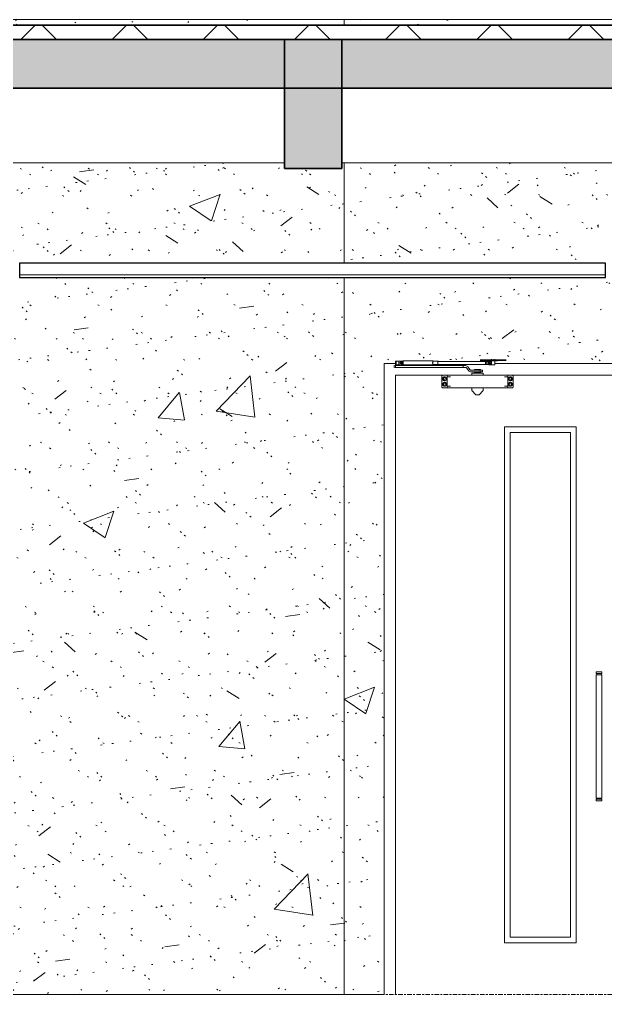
# Model space of a CAD drawing. Header units: millimetres. Extents: x 1240 to 198004, y -7796 to 35300.
# Drawn here: x 159641 to 161686, y 19200 to 22600 of the extents above; entities that cross this region are included whole.
import ezdxf

# ---------------------------------------------------------------- set-up
doc = ezdxf.new("R2010")
doc.units = ezdxf.units.MM
doc.linetypes.add('Centre', pattern=[31.75, 6.35, -4.7625, 15.875, -4.7625])
for name, color, linetype, lineweight in [('0-2', 50, 'Continuous', 5), ('A-CLNG', 13, 'Continuous', 9), ('A-CLNG-1', 13, 'Continuous', 25), ('A-CLNG-PATT-1', 13, 'Continuous', 9), ('A-DOOR', 31, 'Continuous', 9), ('A-DOOR-FRAM', 31, 'Continuous', 9), ('A-FLOR-1', 10, 'Continuous', 35), ('A-FLOR-3', 192, 'Continuous', 35), ('A-FLOR-LEVL-2', 51, 'Centre', 9), ('A-FLOR-PATT-1', 7, 'Continuous', 9), ('A-FLOR-PATT-3', 8, 'Continuous', 9), ('A-WALL-PATT-4', 111, 'Continuous', 9), ('I-WALL', 2, 'Continuous', 9), ('S-BEAM-1', 12, 'Continuous', 5), ('S-BEAM-2', 10, 'Continuous', 35), ('S-BEAM-3', 7, 'Continuous', 9)]:
    doc.layers.add(name, color=color, linetype=linetype, lineweight=lineweight)
pattern_1 = [(50, (196301.1, 0), (1093.104, -95.634), [114.3, -1257.3]), (355, (196301.1, 0), (-211.457, 1146.34), [91.44, -1005.84]), (100.451, (196392.2, -8), (881.656, 1050.7), [97.14, -1068.54]), (46.184, (196301.1, 304.8), (1626.475, -252.257), [171.45, -1885.95]), (96.636, (196436.6, 283.8), (1424.416, 1484.565), [145.71, -1602.81]), (351.184, (196301.1, 304.8), (1424.43, 1484.55), [137.16, -1508.76]), (21, (196453.5, 228.6), (909.686, -613.591), [114.3, -1257.3]), (326, (196453.5, 228.6), (370.812, 1105.13), [91.44, -1005.84]), (71.451, (196529.3, 177.5), (1280.503, 491.528), [97.14, -1068.54]), (37.5, (196301.1, 0), (18.5313, 507.3303), [50.292, -943.356, 50.292, -970.788, -1009.65]), (37.5, (196301.1, 0), (18.5313, 507.3303), [-2014.728, 50.292, -959.358]), (7.5, (196301.1, 0), (400.918, 601.0836), [50.292, -531.876, 50.292, -920.496, -384.81]), (7.5, (196301.1, 0), (400.918, 601.0836), [-1552.956, 50.292, -334.518]), (327.5, (195961.25, 0), (813.545, -34.3737), [50.292, -330.708, 50.292, -1138.428, -1577.34]), (327.5, (195961.25, 0), (813.545, -34.3737), [-1569.72, 50.292, -1527.048]), (317.5, (195808.85, 0), (888.775, 152.56), [50.292, -445.008, 50.292, -739.14, -1120.14]), (317.5, (195808.85, 0), (888.775, 152.56), [-1284.732, 50.292, -1069.848])]
pattern_2 = [(37.5, (196301.1, 0), (-4.79953, 146.8239), [5.029, -110.795, 5.029, -124.511, -123.825]), (37.5, (196301.1, 0), (-4.79953, 146.8239), [-245.364, 5.029, -118.796]), (7.5, (196301.1, 0), (134.8574, 215.0472), [5.029, -57.455, 5.029, -99.365, -40.005]), (7.5, (196301.1, 0), (134.8574, 215.0472), [-166.878, 5.029, -34.976]), (327.5, (196207.37, 0), (237.29776, 0.4316), [5.029, -33.071, 5.029, -132.131, -179.07]), (327.5, (196207.37, 0), (237.29776, 0.4316), [-175.26, 5.029, -174.041]), (317.5, (196207.37, 0), (229.0671, 66.8792), [5.029, -14.021, 5.029, -84.887, -102.87]), (317.5, (196207.37, 0), (229.0671, 66.8792), [-108.966, 5.029, -97.841])]

# ---------------------------------------------------------------- blocks, each defined once
blk = doc.blocks.new('NCV_TKTC_KET CAU_rvt-2-TKCS_MẶT ĐỨNG NỘI KHU 2')
at = {"layer": 'A-FLOR-PATT-1'}
blk.add_hatch(color=256, dxfattribs=at).paths.add_polyline_path([(-26936.9, 22360), (-26936.9, 22530), (-45737.4, 22530), (-45737.4, 22360), (-27379.4, 22360)])
at = {"layer": 'S-BEAM-1'}
blk.add_hatch(color=256, dxfattribs=at).paths.add_polyline_path([(-35696.6, 22080), (-35535.3, 22080), (-35535.3, 22530), (-35735.3, 22530), (-35735.3, 22080)])
at = {"layer": 'A-FLOR-1'}
for p, q in [((-26936.9, 22530), (-45737.4, 22530)), ((-45737.4, 22360), (-26936.9, 22360))]:
    blk.add_line(p, q, dxfattribs=at)
at = {"layer": 'S-BEAM-2'}
for p, q in [((-35535.3, 22530), (-35735.3, 22530)), ((-35735.3, 22530), (-35735.3, 22080)), ((-35535.3, 22080), (-35535.3, 22530)), ((-35735.3, 22080), (-35535.3, 22080))]:
    blk.add_line(p, q, dxfattribs=at)
at = {"layer": 'S-BEAM-3'}
for p, q in [((-35735.3, 22100), (-39934.9, 22100)), ((-33535.3, 22100), (-35535.3, 22100))]:
    blk.add_line(p, q, dxfattribs=at)
blk = doc.blocks.new('FD_07 - FD_07-1700x2200-CỬA ĐI 2 CÁNH-V481-TKCS_MẶT ĐỨNG NỘI KHU 2')
at = {"layer": 'A-DOOR'}
h = blk.add_hatch(dxfattribs=at)
h.set_pattern_fill('FP_36', color=256, style=0, pattern_type=2)
h.set_pattern_definition([(63.435, (1790.26, 104.33), (-0.001, 1524.001), [532.463, -2875.304]), (63.435, (266.26, 104.33), (-0.001, 1524.001), [532.463, -2875.304]), (63.435, (2519.8, 398.8), (-0.001, 1524.001), [532.463, -2875.304]), (63.435, (995.8, 398.8), (-0.001, 1524.001), [532.463, -2875.304]), (63.435, (2409.4, 294.83), (-0.001, 1524.001), [532.463, -2875.304]), (63.435, (885.4, 294.83), (-0.001, 1524.001), [532.463, -2875.304]), (63.435, (2296.8, 890.1), (-0.001, 1524.001), [258.8, -3148.965]), (63.435, (772.8, 890.1), (-0.001, 1524.001), [258.8, -3148.965]), (63.435, (2223.2, 797.95), (-0.001, 1524.001), [532.463, -2875.304]), (63.435, (699.2, 797.95), (-0.001, 1524.001), [532.463, -2875.304]), (63.435, (2236.2, 864.1), (-0.001, 1524.001), [532.463, -2875.304]), (63.435, (712.2, 864.1), (-0.001, 1524.001), [532.463, -2875.304]), (63.435, (1621.35, 573.94), (-0.001, 1524.001), [532.463, -2875.304]), (63.435, (97.35, 573.94), (-0.001, 1524.001), [532.463, -2875.304]), (63.435, (1634.34, 651.9), (-0.001, 1524.001), [532.463, -2875.304]), (63.435, (110.34, 651.9), (-0.001, 1524.001), [532.463, -2875.304]), (63.435, (1637.84, 708.1), (-0.001, 1524.001), [532.463, -2875.304]), (63.435, (113.84, 708.1), (-0.001, 1524.001), [532.463, -2875.304])])
h.paths.add_polyline_path([(-34947.4, 19400), (-34737.4, 19400), (-34737.4, 21160), (-34947.4, 21160), (-34947.4, 19522.9)])
for p, q in [((-35352, 21393), (-35352, 21387)), ((-35349.5, 21393), (-35347.4, 21393)), ((-35347.4, 21387), (-35349.5, 21387)), ((-35348, 21409), (-35348, 21396)), ((-35347.4, 21409), (-35335.8, 21409)), ((-35335.8, 21396), (-35347.4, 21396)), ((-35347.4, 21393), (-35111.9, 21393)), ((-35347.4, 21387), (-35347.4, 21393)), ((-35111.9, 21387), (-35347.4, 21387)), ((-35345.5, 21409), (-35345.5, 21393)), ((-35344.3, 21396), (-35344.3, 21393)), ((-35335.8, 21409), (-35328.7, 21409)), ((-35335.8, 21396), (-35335.8, 21409)), ((-35328.7, 21396), (-35335.8, 21396)), ((-35335.7, 21393), (-35335.7, 21396.2)), ((-35334.5, 21393), (-35334.5, 21396)), ((-35328.7, 21409), (-35328.2, 21409)), ((-35328.7, 21409), (-35321.8, 21409)), ((-35328.2, 21396), (-35328.7, 21396)), ((-35321.8, 21396), (-35328.7, 21396)), ((-35321.8, 21396), (-35321.8, 21409)), ((-35321.8, 21408.6), (-35321.8, 21396.4)), ((-35321.8, 21396.4), (-35321.8, 21408.6)), ((-35216.3, 21409.5), (-35321, 21409.5)), ((-35321, 21395.5), (-35216.3, 21395.5)), ((-35198.9, 21408.5), (-35216.3, 21408.5)), ((-35216.3, 21396.5), (-35198.9, 21396.5)), ((-35012.5, 21407.5), (-35198.9, 21407.5)), ((-35198.9, 21397.5), (-35012.5, 21397.5)), ((-35103.5, 21393), (-35111.9, 21393)), ((-35111.9, 21393), (-35111.9, 21387)), ((-35111.9, 21387), (-35103.5, 21387)), ((-35103.5, 21393), (-35103.5, 21393)), ((-35087.9, 21379.6), (-35093.7, 21387.9)), ((-35052, 21413.5), (-35051.6, 21413.5)), ((-35052, 21410.5), (-35051.6, 21410.5)), ((-35051.6, 21413.5), (-35032.3, 21413.5)), ((-35051.6, 21410.5), (-35032.3, 21410.5)), ((-35032.3, 21413.5), (-35032, 21413.5)), ((-35032.3, 21410.5), (-35032, 21410.5)), ((-35031.9, 21413.5), (-35026.7, 21413.5)), ((-35031.9, 21410.5), (-35026.7, 21410.5)), ((-35031, 21406.5), (-35024.1, 21406.5)), ((-35031, 21406.5), (-35031, 21398.5)), ((-35024.1, 21398.5), (-35031, 21398.5)), ((-35026.7, 21413.5), (-35025.6, 21413.5)), ((-35026.7, 21410.5), (-35025.6, 21410.5)), ((-35025.6, 21413.5), (-35009.1, 21413.5)), ((-35025.6, 21410.5), (-35009.1, 21410.5)), ((-35024.1, 21406.5), (-35022.9, 21406.5)), ((-35022.9, 21398.5), (-35024.1, 21398.5)), ((-35022.9, 21406.5), (-35018.2, 21406.5)), ((-35018.2, 21398.5), (-35022.9, 21398.5)), ((-35021.3, 21406.5), (-35022.5, 21406.5)), ((-35022.5, 21398.5), (-35021.3, 21398.5)), ((-35022, 21409.5), (-35020, 21409.5)), ((-35020, 21409.5), (-35022, 21409.5)), ((-35018.2, 21406.5), (-35021.3, 21406.5)), ((-35021.3, 21398.5), (-35018.2, 21398.5)), ((-35017.9, 21409.5), (-35020, 21409.5)), ((-35017.9, 21409.5), (-35012.2, 21409.5)), ((-35012.2, 21395.5), (-35017.9, 21395.5)), ((-35016.5, 21403.9), (-35016.5, 21405.8)), ((-35016.5, 21399.2), (-35016.5, 21401)), ((-35013.5, 21409.5), (-35013.5, 21395.5)), ((-35013, 21415.3), (-35013, 21413.5)), ((-35012.2, 21409.5), (-35000.7, 21409.5)), ((-35012.2, 21395.5), (-35012.2, 21409.5)), ((-35000.7, 21395.5), (-35012.2, 21395.5)), ((-35012, 21410.5), (-35012, 21409.5)), ((-35007, 21413.5), (-35009.5, 21413.5)), ((-35009.5, 21413.5), (-35007, 21413.5)), ((-35007, 21410.5), (-35009.5, 21410.5)), ((-35009.5, 21410.5), (-35007, 21410.5)), ((-35007, 21410.5), (-35009.5, 21410.5)), ((-35009.5, 21410.5), (-35007, 21410.5)), ((-35009.1, 21413.5), (-35004.8, 21413.5)), ((-35009.1, 21413.5), (-35004.8, 21413.5)), ((-35004.8, 21412.5), (-35009.1, 21412.5)), ((-35009.1, 21410.5), (-35004.8, 21410.5)), ((-35009.1, 21410.5), (-35004.8, 21410.5)), ((-35007, 21413.5), (-35008.5, 21413.5)), ((-35008.5, 21413.5), (-35007, 21413.5)), ((-35007, 21415.3), (-35007, 21415.3)), ((-35007, 21415.3), (-35007, 21415.3)), ((-35007, 21413.5), (-35004.5, 21413.5)), ((-35004.5, 21413.5), (-35007, 21413.5)), ((-35007, 21413.5), (-35005.4, 21413.5)), ((-35005.4, 21413.5), (-35007, 21413.5)), ((-35007, 21410.5), (-35004.5, 21410.5)), ((-35004.5, 21410.5), (-35007, 21410.5)), ((-35007, 21410.5), (-35004.5, 21410.5)), ((-35004.5, 21410.5), (-35007, 21410.5)), ((-35004.8, 21413.5), (-34988.4, 21413.5)), ((-35004.8, 21410.5), (-34988.4, 21410.5)), ((-35002.2, 21395.5), (-35000.5, 21395.5)), ((-35002, 21409.5), (-35002, 21410.5)), ((-34994, 21409.5), (-35001.3, 21409.5)), ((-35001, 21413.5), (-35001, 21415.3)), ((-35000.7, 21409.5), (-35001, 21409.5)), ((-35000.5, 21395.5), (-35000.7, 21395.5)), ((-35000.5, 21395.5), (-35000.5, 21409.5)), ((-34994, 21409.5), (-34992, 21409.5)), ((-34992, 21409.5), (-34994, 21409.5)), ((-34988.4, 21413.5), (-34987.2, 21413.5)), ((-34988.4, 21410.5), (-34987.2, 21410.5)), ((-34987.2, 21413.5), (-34982, 21413.5)), ((-34987.2, 21410.5), (-34982, 21410.5)), ((-34981.9, 21413.5), (-34981.6, 21413.5)), ((-34981.9, 21410.5), (-34981.6, 21410.5)), ((-34981.6, 21413.5), (-34962.4, 21413.5)), ((-34981.6, 21410.5), (-34962.4, 21410.5)), ((-34962.4, 21413.5), (-34962, 21413.5)), ((-34962.4, 21410.5), (-34962, 21410.5)), ((-35347.4, 21360), (-35347.4, 19200)), ((-35182.6, 21360), (-35347.4, 21360)), ((-35185.6, 21318), (-35185.6, 21357)), ((-35182.6, 21360), (-35170.3, 21360)), ((-35167.6, 21360), (-35170.3, 21360)), ((-35170.3, 21360), (-35168.4, 21360)), ((-35167.9, 21360), (-35167.7, 21360)), ((-34955.6, 21360), (-35167.6, 21360)), ((-35167.6, 21360), (-35167.6, 21359.7)), ((-35167.6, 21359.7), (-35167.6, 21351.1)), ((-35155.6, 21354), (-35167.6, 21354)), ((-35098.6, 21384.4), (-35092.8, 21376.1)), ((-35052.6, 21377), (-35083, 21377)), ((-35083, 21371), (-35052.6, 21371)), ((-35081.1, 21367), (-35081.1, 21360)), ((-35080.5, 21367), (-35081.1, 21367)), ((-35081.1, 21367), (-35042.7, 21367)), ((-35071.6, 21379), (-35068.9, 21379)), ((-35071.6, 21379), (-35071.6, 21377)), ((-35071.6, 21371), (-35071.6, 21369)), ((-35070.3, 21369), (-35071.6, 21369)), ((-35070.6, 21369), (-35070.6, 21367)), ((-35070.3, 21369), (-35070.6, 21369)), ((-35070.6, 21369), (-35070.3, 21369)), ((-35063.9, 21369), (-35070.3, 21369)), ((-35070.3, 21369), (-35067.9, 21369)), ((-35068.9, 21369), (-35070.3, 21369)), ((-35068.9, 21379), (-35058.9, 21379)), ((-35068.9, 21377), (-35068.9, 21379)), ((-35068.9, 21369), (-35068.9, 21371)), ((-35063.9, 21369), (-35068.9, 21369)), ((-35067.9, 21369), (-35059.2, 21369)), ((-35056.8, 21369), (-35063.9, 21369)), ((-35058.9, 21369), (-35063.9, 21369)), ((-35059.2, 21369), (-35056.8, 21369)), ((-35058.9, 21379), (-35051.5, 21379)), ((-35058.9, 21377), (-35058.9, 21379)), ((-35058.9, 21369), (-35058.9, 21371)), ((-35055.2, 21369), (-35058.9, 21369)), ((-35051.5, 21369), (-35055.2, 21369)), ((-35052.9, 21369), (-35053.8, 21369)), ((-35053.8, 21369), (-35052.9, 21369)), ((-35052.9, 21369), (-35052.6, 21369)), ((-35052.6, 21369), (-35052.9, 21369)), ((-35052.6, 21371), (-35052.6, 21377)), ((-35052.6, 21377), (-35044.1, 21377)), ((-35044.1, 21371), (-35052.6, 21371)), ((-35052.6, 21367), (-35052.6, 21369)), ((-35051.5, 21377), (-35051.5, 21379)), ((-35051.5, 21369), (-35051.5, 21371)), ((-35044.1, 21377), (-35046.4, 21377)), ((-35046.4, 21371), (-35044.1, 21371)), ((-35044.1, 21371), (-35044.1, 21377)), ((-35042.7, 21367), (-35042, 21367)), ((-35042, 21367), (-35042.7, 21367)), ((-35042, 21360), (-35042, 21367)), ((-34955.6, 21354), (-34967.6, 21354)), ((-34952.8, 21360), (-34955.6, 21360)), ((-34955.6, 21359.7), (-34955.6, 21360)), ((-34955.6, 21351.1), (-34955.6, 21359.7)), ((-34955.5, 21360), (-34955.2, 21360)), ((-34954.8, 21360), (-34952.8, 21360)), ((-34952.8, 21360), (-34940.6, 21360)), ((-34537.4, 21360), (-34940.6, 21360)), ((-34937.6, 21357), (-34937.6, 21318)), ((-35167.6, 21351.1), (-35167.6, 21349.3)), ((-35167.6, 21349.3), (-35167.6, 21325.7)), ((-35167.6, 21325.7), (-35167.6, 21323.9)), ((-35167.6, 21323.9), (-35167.6, 21315.3)), ((-35167.6, 21321), (-35155.6, 21321)), ((-34967.6, 21321), (-34955.6, 21321)), ((-34955.6, 21349.3), (-34955.6, 21351.1)), ((-34955.6, 21325.7), (-34955.6, 21349.3)), ((-34955.6, 21323.9), (-34955.6, 21325.7)), ((-34955.6, 21315.3), (-34955.6, 21323.9)), ((-35170.3, 21315), (-35182.6, 21315)), ((-35168.4, 21315), (-35170.3, 21315)), ((-35167.7, 21315), (-35167.9, 21315)), ((-35167.6, 21315.3), (-35167.6, 21315)), ((-35167.6, 21315), (-34955.6, 21315)), ((-35081.1, 21315), (-35081.1, 21307.4)), ((-35080.8, 21306.7), (-35067.9, 21291.3)), ((-35061.6, 21291), (-35061.6, 21291)), ((-35061.6, 21291), (-35061.6, 21291)), ((-35055.3, 21291.3), (-35042.3, 21306.7)), ((-35042.1, 21307.4), (-35042.1, 21315)), ((-34955.6, 21315), (-34955.6, 21315.3)), ((-34955.2, 21315), (-34955.5, 21315)), ((-34952.8, 21315), (-34954.8, 21315)), ((-34940.6, 21315), (-34952.8, 21315)), ((-34967.4, 19380), (-34967.4, 21180)), ((-34967.4, 21180), (-34717.4, 21180)), ((-34947.4, 21160), (-34947.4, 19400)), ((-34737.4, 21160), (-34947.4, 21160)), ((-34737.4, 19400), (-34737.4, 21160)), ((-34717.4, 19380), (-34717.4, 21180)), ((-34647.4, 20325), (-34647.4, 20319)), ((-34627.4, 20325), (-34647.4, 20325)), ((-34647.4, 20319), (-34627.4, 20319)), ((-34647.4, 20314.8), (-34647.4, 19885.2)), ((-34647.4, 20314.8), (-34627.4, 20314.8)), ((-34645.4, 20319), (-34645.4, 20314.8)), ((-34629.3, 20314.8), (-34629.3, 20319)), ((-34627.4, 20319), (-34627.4, 20325)), ((-34627.4, 19885.2), (-34627.4, 20314.8)), ((-34647.4, 19885.2), (-34627.4, 19885.2)), ((-34647.4, 19881), (-34647.4, 19875)), ((-34647.4, 19881), (-34627.4, 19881)), ((-34647.4, 19875), (-34627.4, 19875)), ((-34645.4, 19885.2), (-34645.4, 19881)), ((-34629.3, 19881), (-34629.3, 19885.2)), ((-34627.4, 19875), (-34627.4, 19881)), ((-34717.4, 19380), (-34967.4, 19380)), ((-34947.4, 19400), (-34737.4, 19400))]:
    blk.add_line(p, q, dxfattribs=at)
at = {"layer": 'A-DOOR', "flags": 128}
for points in [[(-35034.3, 21402.5), (-35034.2, 21403.3), (-35033.9, 21404), (-35033.4, 21404.7), (-35032.8, 21405.4), (-35032, 21406), (-35031, 21406.5)], [(-35031, 21398.5), (-35032, 21399), (-35032.8, 21399.6), (-35033.4, 21400.3), (-35033.9, 21401), (-35034.2, 21401.7), (-35034.3, 21402.5)], [(-35031.1, 21404.7), (-35031.4, 21404), (-35031.6, 21403.3), (-35031.7, 21402.5)], [(-35031.7, 21402.5), (-35031.6, 21401.7), (-35031.4, 21401), (-35031.1, 21400.3)], [(-35182.6, 21360), (-35183.2, 21359.9), (-35183.9, 21359.7), (-35184.5, 21359.3), (-35184.9, 21358.9), (-35185.3, 21358.3), (-35185.5, 21357.7), (-35185.6, 21357)], [(-34937.6, 21357), (-34937.7, 21357.7), (-34937.9, 21358.3), (-34938.2, 21358.9), (-34938.7, 21359.3), (-34939.3, 21359.7), (-34939.9, 21359.9), (-34940.6, 21360)], [(-35185.6, 21318), (-35185.5, 21317.3), (-35185.3, 21316.7), (-35184.9, 21316.1), (-35184.5, 21315.7), (-35183.9, 21315.3), (-35183.2, 21315.1), (-35182.6, 21315)], [(-34940.6, 21315), (-34939.9, 21315.1), (-34939.3, 21315.3), (-34938.7, 21315.7), (-34938.2, 21316.1), (-34937.9, 21316.7), (-34937.7, 21317.3), (-34937.6, 21318)], [(-35080.8, 21306.7), (-35080.8, 21306.7), (-35080.9, 21306.8), (-35080.9, 21306.8), (-35080.9, 21306.8), (-35080.9, 21306.9), (-35081, 21306.9), (-35081, 21307), (-35081, 21307), (-35081, 21307), (-35081, 21307.1), (-35081, 21307.1), (-35081.1, 21307.2), (-35081.1, 21307.2), (-35081.1, 21307.3), (-35081.1, 21307.3), (-35081.1, 21307.3), (-35081.1, 21307.4), (-35081.1, 21307.4)], [(-35067.2, 21291), (-35067.2, 21291), (-35067.2, 21291), (-35067.3, 21291), (-35067.3, 21291), (-35067.3, 21291), (-35067.4, 21291), (-35067.4, 21291), (-35067.4, 21291), (-35067.5, 21291.1), (-35067.5, 21291.1), (-35067.5, 21291.1), (-35067.6, 21291.1), (-35067.6, 21291.1), (-35067.6, 21291.1), (-35067.7, 21291.2), (-35067.7, 21291.2), (-35067.7, 21291.2), (-35067.8, 21291.2), (-35067.8, 21291.3), (-35067.8, 21291.3), (-35067.8, 21291.3), (-35067.9, 21291.3)], [(-35061.6, 21291), (-35061.8, 21291), (-35062, 21291), (-35062.2, 21291), (-35062.5, 21291), (-35062.7, 21291), (-35062.9, 21291), (-35063.1, 21291), (-35063.3, 21291), (-35063.5, 21291), (-35063.8, 21291), (-35064, 21291), (-35064.2, 21291), (-35064.4, 21291), (-35064.5, 21291), (-35064.7, 21291), (-35064.9, 21291), (-35065.1, 21291), (-35065.3, 21291), (-35065.4, 21291), (-35065.6, 21291), (-35065.7, 21291), (-35065.9, 21291), (-35066, 21291), (-35066.1, 21291), (-35066.3, 21291), (-35066.4, 21291), (-35066.5, 21291), (-35066.6, 21291), (-35066.7, 21291), (-35066.8, 21291), (-35066.9, 21291), (-35066.9, 21291), (-35067, 21291), (-35067, 21291), (-35067.1, 21291), (-35067.1, 21291), (-35067.1, 21291), (-35067.1, 21291), (-35067.2, 21291)], [(-35067.2, 21291), (-35067.2, 21291), (-35067.1, 21291), (-35067.1, 21291), (-35067.1, 21291), (-35067, 21291), (-35067, 21291), (-35066.9, 21291), (-35066.9, 21291), (-35066.8, 21291), (-35066.7, 21291), (-35066.6, 21291), (-35066.5, 21291), (-35066.4, 21291), (-35066.3, 21291), (-35066.2, 21291), (-35066.1, 21291), (-35065.9, 21291), (-35065.8, 21291), (-35065.6, 21291), (-35065.5, 21291), (-35065.3, 21291), (-35065.1, 21291), (-35065, 21291), (-35064.8, 21291), (-35064.6, 21291), (-35064.4, 21291), (-35064.2, 21291), (-35064, 21291), (-35063.8, 21291), (-35063.6, 21291), (-35063.4, 21291), (-35063.2, 21291), (-35063, 21291), (-35062.7, 21291), (-35062.5, 21291), (-35062.3, 21291), (-35062.1, 21291), (-35061.9, 21291), (-35061.6, 21291), (-35061.6, 21291)], [(-35061.6, 21291), (-35061.4, 21291), (-35061.1, 21291), (-35060.9, 21291), (-35060.7, 21291), (-35060.5, 21291), (-35060.3, 21291), (-35060, 21291), (-35059.8, 21291), (-35059.6, 21291), (-35059.4, 21291), (-35059.2, 21291), (-35059, 21291), (-35058.8, 21291), (-35058.6, 21291), (-35058.4, 21291), (-35058.3, 21291), (-35058.1, 21291), (-35057.9, 21291), (-35057.7, 21291), (-35057.6, 21291), (-35057.4, 21291), (-35057.3, 21291), (-35057.1, 21291), (-35057, 21291), (-35056.9, 21291), (-35056.8, 21291), (-35056.7, 21291), (-35056.6, 21291), (-35056.5, 21291), (-35056.4, 21291), (-35056.3, 21291), (-35056.2, 21291), (-35056.2, 21291), (-35056.1, 21291), (-35056.1, 21291), (-35056.1, 21291), (-35056, 21291), (-35056, 21291), (-35056, 21291)], [(-35056, 21291), (-35056, 21291), (-35056, 21291), (-35056, 21291), (-35056.1, 21291), (-35056.1, 21291), (-35056.2, 21291), (-35056.2, 21291), (-35056.3, 21291), (-35056.4, 21291), (-35056.4, 21291), (-35056.5, 21291), (-35056.6, 21291), (-35056.7, 21291), (-35056.9, 21291), (-35057, 21291), (-35057.1, 21291), (-35057.2, 21291), (-35057.4, 21291), (-35057.5, 21291), (-35057.7, 21291), (-35057.9, 21291), (-35058, 21291), (-35058.2, 21291), (-35058.4, 21291), (-35058.6, 21291), (-35058.8, 21291), (-35059, 21291), (-35059.2, 21291), (-35059.4, 21291), (-35059.6, 21291), (-35059.8, 21291), (-35060, 21291), (-35060.2, 21291), (-35060.4, 21291), (-35060.6, 21291), (-35060.9, 21291), (-35061.1, 21291), (-35061.3, 21291), (-35061.5, 21291), (-35061.6, 21291)], [(-35055.3, 21291.3), (-35055.3, 21291.3), (-35055.4, 21291.3), (-35055.4, 21291.2), (-35055.4, 21291.2), (-35055.4, 21291.2), (-35055.5, 21291.2), (-35055.5, 21291.2), (-35055.5, 21291.1), (-35055.6, 21291.1), (-35055.6, 21291.1), (-35055.6, 21291.1), (-35055.7, 21291.1), (-35055.7, 21291.1), (-35055.7, 21291), (-35055.8, 21291), (-35055.8, 21291), (-35055.8, 21291), (-35055.9, 21291), (-35055.9, 21291), (-35055.9, 21291), (-35056, 21291), (-35056, 21291)], [(-35042.1, 21307.4), (-35042.1, 21307.4), (-35042.1, 21307.3), (-35042.1, 21307.3), (-35042.1, 21307.2), (-35042.1, 21307.2), (-35042.1, 21307.1), (-35042.1, 21307.1), (-35042.1, 21307.1), (-35042.2, 21307), (-35042.2, 21307), (-35042.2, 21306.9), (-35042.2, 21306.9), (-35042.2, 21306.9), (-35042.3, 21306.8), (-35042.3, 21306.8), (-35042.3, 21306.7), (-35042.3, 21306.7), (-35042.3, 21306.7)]]:
    blk.add_lwpolyline(points, dxfattribs=at)
at = {"layer": 'A-DOOR'}
for centre, start, end in [((-35176.6, 21347), 0, 180), ((-35176.6, 21347), 180, 0), ((-35176.6, 21328), 0, 180), ((-35176.6, 21328), 180, 0), ((-34946.6, 21347), 0, 180), ((-34946.6, 21347), 180, 0), ((-34946.6, 21328), 0, 180), ((-34946.6, 21328), 180, 0)]:
    blk.add_arc(centre, 3.5, start, end, dxfattribs=at)
for centre, major_axis, ratio, start_param, end_param in [((-35329.9, 21402.5), (0, 2.5), 0.965835, 4.712389, 7.853982), ((-35329.9, 21402.5), (0, 2.5), 0.965835, 1.570796, 4.712389), ((-35329.4, 21402.5), (0, 2.5), 0.965835, 4.712389, 7.853982), ((-35329.3, 21402.5), (0, 2.5), 0.965835, 4.712389, 7.853982), ((-35329.4, 21402.5), (0, 2.5), 0.965835, 1.570796, 4.712389), ((-35329.3, 21402.5), (0, 2.5), 0.965835, 1.570796, 4.712389), ((-35327.6, 21402.5), (0, 2.5), 0.965835, 5.497787, 7.853982), ((-35327.6, 21402.5), (0, 2.5), 0.965835, 5.497787, 7.853982), ((-35327.6, 21402.5), (0, 2.5), 0.965835, 1.570796, 3.926991), ((-35327.6, 21402.5), (0, 2.5), 0.965835, 1.570796, 3.926991), ((-35327, 21402.5), (0, 2.5), 0.965835, 5.759587, 7.853982), ((-35327, 21402.5), (0, 2.5), 0.965835, 1.570796, 3.665191), ((-35330.6, 21402.5), (0, 6.79), 0.965835, 4.712389, 5.992125), ((-35330.6, 21402.5), (0, 6.79), 0.965835, 3.432653, 4.712389), ((-35330, 21402.5), (0, 6.79), 0.965835, 4.712389, 5.992125), ((-35330, 21402.5), (0, 6.79), 0.965835, 3.432653, 4.712389), ((-35321, 21402.5), (0, 7), 0.259156, 0, 0.50718), ((-35321, 21402.5), (0, 7), 0.259156, 2.634413, 3.141593), ((-35216.3, 21402.5), (0, 7), 0.259156, 0.261799, 1.570796), ((-35216.3, 21402.5), (0, 7), 0.259156, 1.570796, 2.879793), ((-35216.3, 21402.5), (0, 6), 0.259156, 5.759587, 7.853982), ((-35216.3, 21402.5), (0, 6), 0.259156, 1.570796, 3.665191), ((-35216.3, 21402.5), (0, 7), 0.259156, 5.497787, 6.52341), ((-35216.3, 21402.5), (0, 7), 0.259156, 2.901368, 3.926991), ((-35198.9, 21402.5), (0, 6), 0.259156, 5.759587, 7.853982), ((-35198.9, 21402.5), (0, 6), 0.259156, 1.570796, 3.665191), ((-35198.9, 21402.5), (0, 5), 0.259156, 0, 1.570796), ((-35198.9, 21402.5), (0, 5), 0.259156, 1.570796, 3.141593), ((-35103.5, 21381), (0, 12), 1, 5.323254, 6.283185), ((-35103.5, 21381), (0, 6), 1, 5.323254, 6.283185), ((-35017.9, 21402.5), (0, 7), 0.965835, 0, 1.570796), ((-35017.9, 21402.5), (0, 7), 0.965835, 1.570796, 3.141593), ((-35017.4, 21402.5), (0, 7), 0.965835, 0.261799, 1.570796), ((-35017.4, 21402.5), (0, 7), 0.965835, 1.570796, 2.879793), ((-35020.1, 21402.5), (0, 2.5), 0.965835, 4.712389, 7.853982), ((-35020.1, 21402.5), (0, 2.5), 0.965835, 1.570796, 4.712389), ((-35015.8, 21402.5), (0, 7), 0.965835, 0.523599, 1.308997), ((-35015.8, 21402.5), (0, 7), 0.965835, 1.832596, 2.617994), ((-35015.3, 21402.5), (0, 7), 0.965835, 0.523599, 1.570796), ((-35019.6, 21402.5), (0, 2.5), 0.965835, 5.759587, 7.853982), ((-35019.6, 21402.5), (0, 2.5), 0.965835, 5.759587, 7.853982), ((-35015.3, 21402.5), (0, 7), 0.965835, 1.570796, 2.617994), ((-35019.6, 21402.5), (0, 2.5), 0.965835, 1.570796, 3.665191), ((-35019.6, 21402.5), (0, 2.5), 0.965835, 1.570796, 3.665191), ((-35018, 21402.5), (0, 2.5), 0.965835, 0.261799, 1.570796), ((-35018, 21402.5), (0, 2.5), 0.965835, 0.261799, 1.570796), ((-35018, 21402.5), (0, 2.5), 0.965835, 1.570796, 2.879793), ((-35018, 21402.5), (0, 2.5), 0.965835, 1.570796, 2.879793), ((-35017.5, 21402.5), (0, 2.5), 0.965835, 0.523599, 1.570796), ((-35017.5, 21402.5), (0, 2.5), 0.965835, 1.570796, 2.617994), ((-35019.6, 21402.5), (0, 2.5), 0.965835, 5.235988, 5.497787), ((-35019.6, 21402.5), (0, 2.5), 0.965835, 5.235988, 5.497787), ((-35019.6, 21402.5), (0, 2.5), 0.965835, 3.926991, 4.18879), ((-35019.6, 21402.5), (0, 2.5), 0.965835, 3.926991, 4.18879), ((-35018, 21402.5), (0, 2.5), 0.965835, 5.759587, 6.021386), ((-35018, 21402.5), (0, 2.5), 0.965835, 5.759587, 6.021386), ((-35018, 21402.5), (0, 2.5), 0.965835, 3.403392, 3.665191), ((-35018, 21402.5), (0, 2.5), 0.965835, 3.403392, 3.665191), ((-35015.8, 21402.5), (0, 5), 0.259156, 1.110588, 1.340692), ((-35015.8, 21402.5), (0, 5), 0.259156, 1.8009, 2.031004), ((-35017.5, 21402.5), (0, 2.5), 0.965835, 5.759587, 6.021386), ((-35017.5, 21402.5), (0, 2.5), 0.965835, 3.403392, 3.665191), ((-35083, 21383), (0, 12), 1, 2.181662, 3.141593), ((-35083, 21383), (0, 6), 1, 2.181662, 3.141593)]:
    blk.add_ellipse(centre, major_axis=major_axis, ratio=ratio, start_param=start_param, end_param=end_param, dxfattribs=at)
for points, knots in [([(-35321.8, 21408.6), (-35321.8, 21408.5), (-35321.8, 21408.2), (-35321.8, 21407.8), (-35321.7, 21407.5), (-35321.6, 21407.3), (-35321.6, 21407), (-35321.5, 21406.8), (-35321.5, 21406.7), (-35321.4, 21406.5), (-35321.4, 21406.3), (-35321.3, 21406.1), (-35321.2, 21405.8), (-35321.2, 21405.6), (-35321.2, 21405.4), (-35321.1, 21405.3), (-35321.1, 21405), (-35321, 21404.8), (-35320.9, 21404.4), (-35320.9, 21404), (-35320.8, 21403.7), (-35320.8, 21403.2), (-35320.7, 21402.8), (-35320.7, 21402.5)], [0, 0, 0, 0, 0.1, 0.2, 0.25, 0.3, 0.35, 0.375, 0.4, 0.425, 0.45, 0.5, 0.55, 0.575, 0.6, 0.625, 0.65, 0.7, 0.75, 0.8, 0.85, 0.9, 1, 1, 1, 1]), ([(-35320.7, 21402.5), (-35320.7, 21402.2), (-35320.8, 21401.8), (-35320.8, 21401.3), (-35320.9, 21401), (-35320.9, 21400.6), (-35321, 21400.2), (-35321.1, 21400), (-35321.1, 21399.7), (-35321.2, 21399.6), (-35321.2, 21399.4), (-35321.2, 21399.2), (-35321.3, 21398.9), (-35321.4, 21398.7), (-35321.4, 21398.5), (-35321.5, 21398.3), (-35321.5, 21398.2), (-35321.6, 21398), (-35321.6, 21397.7), (-35321.7, 21397.5), (-35321.8, 21397.2), (-35321.8, 21396.8), (-35321.8, 21396.5), (-35321.8, 21396.4)], [0, 0, 0, 0, 0.1, 0.15, 0.2, 0.25, 0.3, 0.35, 0.375, 0.4, 0.425, 0.45, 0.5, 0.55, 0.575, 0.6, 0.625, 0.65, 0.7, 0.75, 0.8, 0.9, 1, 1, 1, 1]), ([(-35182.9, 21347), (-35182.9, 21348.2), (-35182.5, 21350), (-35180.9, 21351.9), (-35179.5, 21352.9), (-35177.8, 21353.5), (-35176, 21353.7), (-35174.2, 21353.4), (-35172.6, 21352.6), (-35171.2, 21351.4), (-35170.6, 21350.4), (-35170.3, 21349.9)], [0, 0, 0, 0, 0.2, 0.3, 0.4, 0.5, 0.6, 0.7, 0.8, 0.9, 1, 1, 1, 1]), ([(-34952.8, 21349.9), (-34952.3, 21351), (-34951.1, 21352.3), (-34948.9, 21353.4), (-34947.2, 21353.7), (-34945.4, 21353.5), (-34943.7, 21352.9), (-34942.2, 21351.9), (-34941.1, 21350.5), (-34940.4, 21348.8), (-34940.2, 21347.6), (-34940.2, 21347)], [0, 0, 0, 0, 0.2, 0.3, 0.4, 0.5, 0.6, 0.7, 0.8, 0.9, 1, 1, 1, 1]), ([(-35170.3, 21344.1), (-35170.9, 21343), (-35172.1, 21341.7), (-35174.2, 21340.6), (-35176, 21340.3), (-35177.8, 21340.5), (-35179.5, 21341.1), (-35180.9, 21342.1), (-35182.1, 21343.5), (-35182.8, 21345.2), (-35182.9, 21346.4), (-35182.9, 21347)], [0, 0, 0, 0, 0.2, 0.3, 0.4, 0.5, 0.6, 0.7, 0.8, 0.9, 1, 1, 1, 1]), ([(-35182.9, 21328), (-35182.9, 21329.2), (-35182.5, 21331), (-35180.9, 21332.9), (-35179.5, 21333.9), (-35177.8, 21334.5), (-35176, 21334.7), (-35174.2, 21334.4), (-35172.6, 21333.6), (-35171.2, 21332.4), (-35170.6, 21331.4), (-35170.3, 21330.9)], [0, 0, 0, 0, 0.2, 0.3, 0.4, 0.5, 0.6, 0.7, 0.8, 0.9, 1, 1, 1, 1]), ([(-35170.3, 21325.1), (-35170.9, 21324), (-35172.1, 21322.7), (-35174.2, 21321.6), (-35176, 21321.3), (-35177.8, 21321.5), (-35179.5, 21322.1), (-35180.9, 21323.1), (-35182.1, 21324.5), (-35182.8, 21326.2), (-35182.9, 21327.4), (-35182.9, 21328)], [0, 0, 0, 0, 0.2, 0.3, 0.4, 0.5, 0.6, 0.7, 0.8, 0.9, 1, 1, 1, 1]), ([(-34940.2, 21347), (-34940.2, 21345.8), (-34940.7, 21344), (-34942.2, 21342.1), (-34943.7, 21341.1), (-34945.4, 21340.5), (-34947.2, 21340.3), (-34948.9, 21340.6), (-34950.6, 21341.4), (-34951.9, 21342.6), (-34952.6, 21343.6), (-34952.8, 21344.1)], [0, 0, 0, 0, 0.2, 0.3, 0.4, 0.5, 0.6, 0.7, 0.8, 0.9, 1, 1, 1, 1]), ([(-34952.8, 21330.9), (-34952.3, 21332), (-34951.1, 21333.3), (-34948.9, 21334.4), (-34947.2, 21334.7), (-34945.4, 21334.5), (-34943.7, 21333.9), (-34942.2, 21332.9), (-34941.1, 21331.5), (-34940.4, 21329.8), (-34940.2, 21328.6), (-34940.2, 21328)], [0, 0, 0, 0, 0.2, 0.3, 0.4, 0.5, 0.6, 0.7, 0.8, 0.9, 1, 1, 1, 1]), ([(-34940.2, 21328), (-34940.2, 21326.8), (-34940.7, 21325), (-34942.2, 21323.1), (-34943.7, 21322.1), (-34945.4, 21321.5), (-34947.2, 21321.3), (-34948.9, 21321.6), (-34950.6, 21322.4), (-34951.9, 21323.6), (-34952.6, 21324.6), (-34952.8, 21325.1)], [0, 0, 0, 0, 0.2, 0.3, 0.4, 0.5, 0.6, 0.7, 0.8, 0.9, 1, 1, 1, 1])]:
    blk.add_open_spline(points, degree=3, knots=knots, dxfattribs=at)
for points in [[(-35170.3, 21349.9), (-35170.1, 21349.4), (-35169.8, 21348.5), (-35169.6, 21347.5), (-35169.6, 21347)], [(-35169.6, 21347), (-35169.6, 21346.5), (-35169.8, 21345.5), (-35170.1, 21344.6), (-35170.3, 21344.1)], [(-35170.3, 21330.9), (-35170.1, 21330.4), (-35169.8, 21329.5), (-35169.6, 21328.5), (-35169.6, 21328)], [(-35169.6, 21328), (-35169.6, 21327.5), (-35169.8, 21326.5), (-35170.1, 21325.6), (-35170.3, 21325.1)], [(-34953.5, 21347), (-34953.5, 21347.5), (-34953.4, 21348.5), (-34953.1, 21349.4), (-34952.8, 21349.9)], [(-34952.8, 21344.1), (-34953.1, 21344.6), (-34953.4, 21345.5), (-34953.5, 21346.5), (-34953.5, 21347)], [(-34953.5, 21328), (-34953.5, 21328.5), (-34953.4, 21329.5), (-34953.1, 21330.4), (-34952.8, 21330.9)], [(-34952.8, 21325.1), (-34953.1, 21325.6), (-34953.4, 21326.5), (-34953.5, 21327.5), (-34953.5, 21328)]]:
    blk.add_open_spline(points, degree=3, dxfattribs=at)
at = {"layer": 'A-DOOR-FRAM'}
for p, q in [((-35347.4, 19200), (-35347.4, 21360)), ((-35347.4, 21360), (-35182.6, 21360)), ((-35170.3, 21360), (-35167.6, 21360)), ((-34955.6, 21360), (-34952.8, 21360)), ((-34940.6, 21360), (-34134.1, 21360))]:
    blk.add_line(p, q, dxfattribs=at)

msp = doc.modelspace()

# ---------------------------------------------------------------- hatches: boundary and pattern name
at = {"layer": 'A-CLNG-PATT-1'}
h = msp.add_hatch(dxfattribs=at)
h.set_pattern_fill('FP_45', color=256, style=0, pattern_type=2)
h.set_pattern_definition([(0, (196301.1, 0), (1219.2, 304.8), [50.292, -864.108, 50.292, -864.108, -4876.8]), (0, (196301.1, 0), (1219.2, 304.8), [-1828.8, 50.292, -1778.508, 50.292, -864.108, -2133.6]), (0, (196301.1, 0), (1219.2, 304.8), [-4572, 50.292, -559.308, 50.292, -1473.708]), (120, (196758.3, 152.4), (-873.5645, 903.4582), [50.292, -864.108, 50.292, -864.108, -4876.8]), (120, (196758.3, 152.4), (-873.5645, 903.4582), [-1828.8, 50.292, -1778.508, 50.292, -864.108, -2133.6]), (120, (196758.3, 152.4), (-873.5645, 903.4582), [-4572, 50.292, -559.308, 50.292, -1473.708]), (240, (196910.7, 762), (-345.6355, -1208.2582), [50.292, -864.108, 50.292, -864.108, -4876.8]), (240, (196910.7, 762), (-345.6355, -1208.2582), [-1828.8, 50.292, -1778.508, 50.292, -864.108, -2133.6]), (240, (196910.7, 762), (-345.6355, -1208.2582), [-4572, 50.292, -559.308, 50.292, -1473.708])])
h.paths.add_polyline_path([(168921.7, 21700), (169164.2, 21700), (169164.2, 21710), (161841.2, 21710), (161841.2, 21700), (167642.1, 21700)])
h.paths.add_polyline_path([(153041.2, 21700), (155086.3, 21700), (155086.3, 21710), (153041.2, 21710)])
h.paths.add_polyline_path([(152287.3, 21700), (152886.3, 21700), (152886.3, 21710), (151964.1, 21710), (151964.1, 21700)])
h.paths.add_polyline_path([(155241.2, 21700), (157286.3, 21700), (157286.3, 21710), (155241.2, 21710)])
h.paths.add_polyline_path([(157441.2, 21700), (159486.3, 21700), (159486.3, 21710), (157441.2, 21710)])
h.paths.add_polyline_path([(161564.2, 21700), (161686.3, 21700), (161686.3, 21710), (159641.2, 21710), (159641.2, 21700), (161244.3, 21700)])
at = {"layer": 'A-FLOR-PATT-3'}
h = msp.add_hatch(dxfattribs=at)
h.set_pattern_fill('FP_42', color=256, style=0, pattern_type=2)
h.set_pattern_definition([(45, (196301.1, 0), (-159.099, 159.099), []), (135, (196301.1, 0), (-159.099, -159.099), [])])
h.paths.add_polyline_path([(169164.2, 22530), (169164.2, 22580), (150563.7, 22580), (150563.7, 22530), (168921.7, 22530)])
at = {"layer": 'A-WALL-PATT-4'}
h = msp.add_hatch(dxfattribs=at)
h.set_pattern_fill('FP_38', color=256, style=0, pattern_type=2)
h.set_pattern_definition(pattern_1)
h.paths.add_polyline_path([(157074.2, 19200), (160773.7, 19200), (160773.7, 21700), (159641.2, 21700), (159641.2, 21750), (160773.7, 21750), (160773.7, 22100), (160765.8, 22100), (160765.8, 22080), (160565.8, 22080), (160565.8, 22100), (157074.2, 22100), (157074.2, 21750), (157286.3, 21750), (157286.3, 21700), (157074.2, 21700), (157074.2, 21223.7)])
h.paths.add_polyline_path([(157399.9, 21700), (157286.3, 21700), (157286.3, 21750), (157441.1, 21750), (157441.1, 21700), (157405.6, 21700)])
h.paths.add_polyline_path([(157441.2, 21700), (157441.2, 21750), (159486.3, 21750), (159486.3, 21700), (158685.2, 21700)])
h.paths.add_polyline_path([(159490.9, 21700), (159486.3, 21700), (159486.3, 21750), (159641.1, 21750), (159641.1, 21700), (159499.7, 21700)])
h.paths.add_polyline_path([(160773.7, 22580), (160773.7, 22600), (157074.2, 22600), (157074.2, 22580), (160565.8, 22580)])
h = msp.add_hatch(dxfattribs=at)
h.set_pattern_fill('FP_39', color=256, style=0, pattern_type=2)
h.set_pattern_definition(pattern_2)
h.paths.add_polyline_path([(157074.2, 19200), (160773.7, 19200), (160773.7, 21700), (159641.2, 21700), (159641.2, 21750), (160773.7, 21750), (160773.7, 22100), (160765.8, 22100), (160765.8, 22080), (160565.8, 22080), (160565.8, 22100), (157074.2, 22100), (157074.2, 21750), (157286.3, 21750), (157286.3, 21700), (157074.2, 21700), (157074.2, 21223.7)])
h.paths.add_polyline_path([(157399.9, 21700), (157286.3, 21700), (157286.3, 21750), (157441.1, 21750), (157441.1, 21700), (157405.6, 21700)])
h.paths.add_polyline_path([(157441.2, 21700), (157441.2, 21750), (159486.3, 21750), (159486.3, 21700), (158685.2, 21700)])
h.paths.add_polyline_path([(159490.9, 21700), (159486.3, 21700), (159486.3, 21750), (159641.1, 21750), (159641.1, 21700), (159499.7, 21700)])
h.paths.add_polyline_path([(160773.7, 22580), (160773.7, 22600), (157074.2, 22600), (157074.2, 22580), (160565.8, 22580)])
h = msp.add_hatch(dxfattribs=at)
h.set_pattern_fill('FP_38', color=256, style=0, pattern_type=2)
h.set_pattern_definition(pattern_1)
h.paths.add_polyline_path([(161270.1, 21406.5), (161266.9, 21403.3), (161268, 21400), (161270.1, 21401.7), (161270.1, 21406)])
h.paths.add_polyline_path([(162548.2, 21409), (162553.3, 21402.5), (162553.3, 21400), (162557.4, 21401), (162557.4, 21404), (162556.3, 21405.3), (162554.6, 21405.6), (162548.9, 21408.6)])
h.paths.add_polyline_path([(160913.7, 19200), (160913.7, 21400), (160953.7, 21401), (160954.6, 21409), (161083.5, 21407.4), (161084.8, 21407.7), (161100.9, 21406), (161102.2, 21407.5), (161277.3, 21406), (161278.4, 21401.2), (161279.1, 21400), (161284, 21401.7), (161283.4, 21402.5), (161282.7, 21404.3), (161282.7, 21409.5), (161275.5, 21410.5), (161275.5, 21413.5), (161312.7, 21413.5), (161312.7, 21410.5), (161299.8, 21409.5), (161299.8, 21400), (162228.1, 21401.7), (162227.7, 21409.5), (162214.7, 21410.5), (162214.7, 21413.5), (162251.9, 21413.5), (162251.9, 21410.5), (162244.2, 21409.5), (162244, 21404.9), (162242.8, 21404.2), (162243, 21401.2), (162244.7, 21400.7), (162244.7, 21400), (162248.8, 21401.7), (162248.4, 21402.5), (162250.5, 21406.5), (162426.4, 21405), (162426.8, 21407.7), (162443.8, 21406.7), (162444.3, 21409.5), (162573.8, 21407.8), (162573.8, 21400), (162613.7, 21400), (162613.7, 19200), (162754.2, 19200), (162754.2, 21700), (160773.7, 21700), (160773.7, 19200)])
h.paths.add_polyline_path([(160976.1, 21400), (160974.2, 21402.5), (160976.9, 21407.8), (160970.1, 21404), (160970.1, 21401), (160971.1, 21400), (160974.8, 21400)])
h.paths.add_polyline_path([(162257.4, 21400), (162260.5, 21401.7), (162259.5, 21405), (162257.4, 21406), (162257.4, 21400.3)])
h.paths.add_polyline_path([(161274.4, 21410.5), (161269.2, 21410.5), (161270.1, 21413.5), (161274.4, 21413.5)])
h.paths.add_polyline_path([(161292, 21410.5), (161296.3, 21410.5), (161296.3, 21412.5), (161292, 21412.5)])
h.paths.add_polyline_path([(162231.2, 21410.5), (162235.4, 21410.5), (162235.4, 21412.5), (162231.2, 21412.5)])
h.paths.add_polyline_path([(161338.7, 21410.5), (161319.5, 21410.5), (161319.5, 21413.5), (161338.7, 21413.5)])
h.paths.add_polyline_path([(162213.6, 21410.5), (162208.4, 21410.5), (162208.4, 21413.5), (162213.6, 21413.5)])
h.paths.add_polyline_path([(161268.8, 21410.5), (161249.5, 21410.5), (161249.5, 21413.5), (161268.8, 21413.5)])
h.paths.add_polyline_path([(162188.7, 21410.5), (162188.7, 21413.5), (162208, 21413.5), (162208, 21410.5), (162204, 21410.5)])
h.paths.add_polyline_path([(162253.1, 21410.5), (162253.1, 21413.5), (162258.3, 21413.5), (162257.4, 21410.5)])
h.paths.add_polyline_path([(161313.9, 21410.5), (161313.9, 21413.5), (161319.1, 21413.5), (161319.1, 21410.5)])
h.paths.add_polyline_path([(162277.9, 21410.5), (162258.7, 21410.5), (162260.3, 21413.5), (162277.9, 21413.5)])
h.paths.add_polyline_path([(162754.2, 21750), (162754.2, 22100), (160773.7, 22100), (160773.7, 21750), (162657.6, 21750)])
h.paths.add_polyline_path([(160773.7, 22580), (162754.2, 22580), (162754.2, 22600), (160773.7, 22600)])
h = msp.add_hatch(dxfattribs=at)
h.set_pattern_fill('FP_39', color=256, style=0, pattern_type=2)
h.set_pattern_definition(pattern_2)
h.paths.add_polyline_path([(161270.1, 21406.5), (161266.9, 21403.3), (161268, 21400), (161270.1, 21401.7), (161270.1, 21406)])
h.paths.add_polyline_path([(162548.2, 21409), (162553.3, 21402.5), (162553.3, 21400), (162557.4, 21401), (162557.4, 21404), (162556.3, 21405.3), (162554.6, 21405.6), (162548.9, 21408.6)])
h.paths.add_polyline_path([(160913.7, 19200), (160913.7, 21400), (160953.7, 21401), (160954.6, 21409), (161083.5, 21407.4), (161084.8, 21407.7), (161100.9, 21406), (161102.2, 21407.5), (161277.3, 21406), (161278.4, 21401.2), (161279.1, 21400), (161284, 21401.7), (161283.4, 21402.5), (161282.7, 21404.3), (161282.7, 21409.5), (161275.5, 21410.5), (161275.5, 21413.5), (161312.7, 21413.5), (161312.7, 21410.5), (161299.8, 21409.5), (161299.8, 21400), (162228.1, 21401.7), (162227.7, 21409.5), (162214.7, 21410.5), (162214.7, 21413.5), (162251.9, 21413.5), (162251.9, 21410.5), (162244.2, 21409.5), (162244, 21404.9), (162242.8, 21404.2), (162243, 21401.2), (162244.7, 21400.7), (162244.7, 21400), (162248.8, 21401.7), (162248.4, 21402.5), (162250.5, 21406.5), (162426.4, 21405), (162426.8, 21407.7), (162443.8, 21406.7), (162444.3, 21409.5), (162573.8, 21407.8), (162573.8, 21400), (162613.7, 21400), (162613.7, 19200), (162754.2, 19200), (162754.2, 21700), (160773.7, 21700), (160773.7, 19200)])
h.paths.add_polyline_path([(160976.1, 21400), (160974.2, 21402.5), (160976.9, 21407.8), (160970.1, 21404), (160970.1, 21401), (160971.1, 21400), (160974.8, 21400)])
h.paths.add_polyline_path([(162257.4, 21400), (162260.5, 21401.7), (162259.5, 21405), (162257.4, 21406), (162257.4, 21400.3)])
h.paths.add_polyline_path([(161274.4, 21410.5), (161269.2, 21410.5), (161270.1, 21413.5), (161274.4, 21413.5)])
h.paths.add_polyline_path([(161292, 21410.5), (161296.3, 21410.5), (161296.3, 21412.5), (161292, 21412.5)])
h.paths.add_polyline_path([(162231.2, 21410.5), (162235.4, 21410.5), (162235.4, 21412.5), (162231.2, 21412.5)])
h.paths.add_polyline_path([(161338.7, 21410.5), (161319.5, 21410.5), (161319.5, 21413.5), (161338.7, 21413.5)])
h.paths.add_polyline_path([(162213.6, 21410.5), (162208.4, 21410.5), (162208.4, 21413.5), (162213.6, 21413.5)])
h.paths.add_polyline_path([(161268.8, 21410.5), (161249.5, 21410.5), (161249.5, 21413.5), (161268.8, 21413.5)])
h.paths.add_polyline_path([(162188.7, 21410.5), (162188.7, 21413.5), (162208, 21413.5), (162208, 21410.5), (162204, 21410.5)])
h.paths.add_polyline_path([(162253.1, 21410.5), (162253.1, 21413.5), (162258.3, 21413.5), (162257.4, 21410.5)])
h.paths.add_polyline_path([(161313.9, 21410.5), (161313.9, 21413.5), (161319.1, 21413.5), (161319.1, 21410.5)])
h.paths.add_polyline_path([(162277.9, 21410.5), (162258.7, 21410.5), (162260.3, 21413.5), (162277.9, 21413.5)])
h.paths.add_polyline_path([(162754.2, 21750), (162754.2, 22100), (160773.7, 22100), (160773.7, 21750), (162657.6, 21750)])
h.paths.add_polyline_path([(160773.7, 22580), (162754.2, 22580), (162754.2, 22600), (160773.7, 22600)])

# ---------------------------------------------------------------- linework, layer by layer
at = {"layer": 'A-CLNG'}
msp.add_line((161686.3, 21710), (159641.2, 21710), dxfattribs=at)
at = {"layer": 'A-CLNG-1'}
for p, q in [((161686.3, 21750), (159641.2, 21750)), ((159641.2, 21750), (159641.2, 21700)), ((161686.3, 21700), (161686.3, 21750)), ((159641.2, 21700), (161686.3, 21700))]:
    msp.add_line(p, q, dxfattribs=at)
at = {"layer": 'A-FLOR-3'}
for p, q in [((169164.2, 22580), (150563.7, 22580)), ((150563.7, 22530), (169164.2, 22530))]:
    msp.add_line(p, q, dxfattribs=at)
at = {"layer": 'A-FLOR-LEVL-2'}
msp.add_line((104944.5, 19200), (194512.3, 19200), dxfattribs=at)
at = {"layer": 'I-WALL'}
for p, q in [((169154.2, 22600), (155754.2, 22600)), ((160773.7, 22580), (160773.7, 22600)), ((160773.7, 21750), (160773.7, 22100)), ((160773.7, 19200), (160773.7, 21700)), ((160913.7, 19200), (160913.7, 21400)), ((160913.7, 21400), (160954, 21400)), ((160972.5, 21400), (160976.1, 21400)), ((161268, 21400), (161270.1, 21400)), ((161277.8, 21400), (161282.8, 21400)), ((161299, 21400), (162228.5, 21400)), ((151764.2, 19200), (160913.7, 19200))]:
    msp.add_line(p, q, dxfattribs=at)

# ---------------------------------------------------------------- block references
at = {"layer": '0-2'}
msp.add_blockref('NCV_TKTC_KET CAU_rvt-2-TKCS_MẶT ĐỨNG NỘI KHU 2', (196301.1, 0), dxfattribs=at)
at = {"layer": 'A-DOOR'}
msp.add_blockref('FD_07 - FD_07-1700x2200-CỬA ĐI 2 CÁNH-V481-TKCS_MẶT ĐỨNG NỘI KHU 2', (196301.1, 0), dxfattribs=at)

doc.saveas('drawing.dxf')
